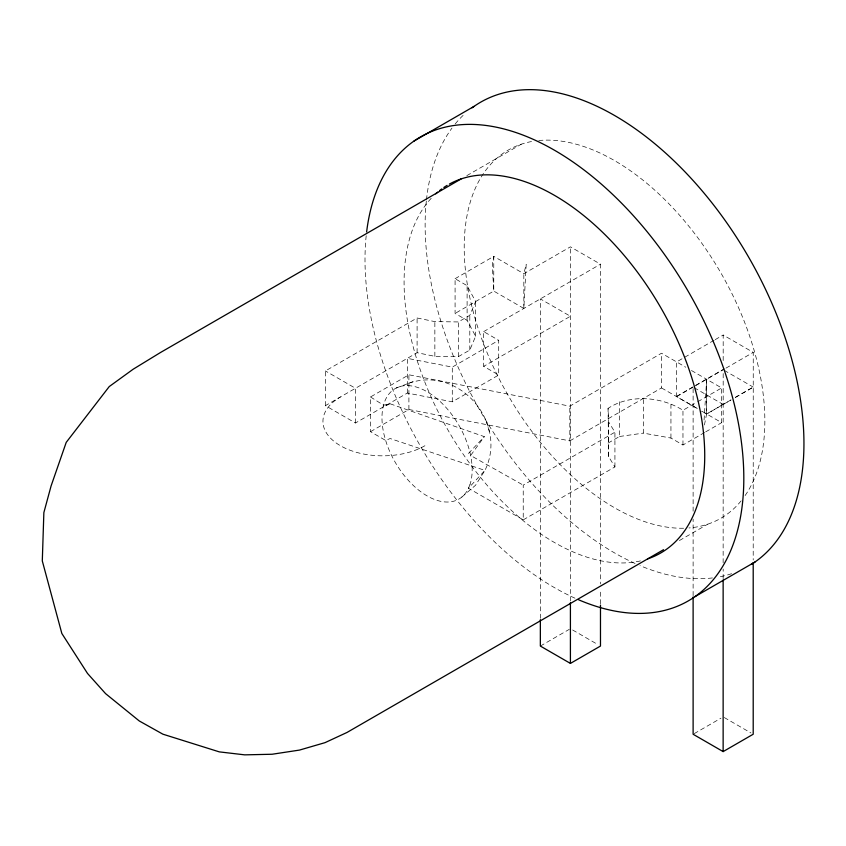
<?xml version="1.0" encoding="UTF-8"?>
<svg xmlns="http://www.w3.org/2000/svg" width="846" height="846" viewBox="0 0 846 846"><rect width="100%" height="100%" fill="white"/><g stroke="black" fill="none" stroke-linecap="round" stroke-linejoin="round"><path stroke-width="0.63" stroke-dasharray="4.23 3.17" d="M325.403 405.646L325.403 370.929L417.099 317.99L434.855 321.617L458.342 321.945L469.805 315.325L475.632 301.557L467.108 285.641L455.085 278.704L455.085 313.422L467.108 320.359L475.632 336.264L469.805 350.043L458.342 356.663L434.855 356.335L417.099 352.708L325.403 405.646L355.468 423L407.328 393.062L452.282 401.818L498.706 375.021L498.706 340.304L483.679 331.621L483.679 366.339L498.706 375.021M355.468 423L355.468 388.282L325.403 370.929M408.925 383.196C459.6 365.43 508.224 423.042 484.959 470.397L390.143 438.524L385.702 440.459L370.506 431.682L370.506 396.964L408.904 374.789L569.823 406.165L661.519 353.226L685.746 367.206M407.328 393.062L407.328 358.344L452.282 367.111L498.706 340.304M370.506 431.682L408.904 409.506L408.904 374.789M417.099 352.708L417.099 317.99M434.855 356.335L434.855 321.617M452.282 401.818L452.282 367.111M458.342 356.663L458.342 321.945M467.108 320.359L467.108 285.641M469.805 350.043L469.805 315.325M475.632 336.264L475.632 301.557M461.821 497.067L475.526 485.266L484.959 470.397L468.441 488.227L523.23 519.856L523.23 485.139L614.926 432.2L608.634 421.953L608.063 408.385C629.974 393.855 661.308 396.52 682.965 410.278L696.618 402.389M523.833 308.441L523.833 273.723L526.201 264.269L523.833 308.441L493.768 291.087L492.287 264.999L493.768 256.37L523.833 273.723L570.416 246.831L600.48 264.185L600.48 583.952M540.351 618.341L540.351 298.902L570.416 316.267L483.679 366.339M408.904 409.506L569.823 440.882L569.823 406.165M570.416 600.956L570.416 246.831M600.48 603.78L600.48 589.239M523.23 519.856L614.926 466.918L608.634 456.66L608.063 408.385M608.634 456.66L608.634 421.953M614.926 466.918L614.926 432.2M608.063 443.103L619.526 436.483L619.526 401.765M704.591 432.507L682.965 444.985L670.941 438.048L643.394 433.12L643.394 398.403M569.823 440.882L661.519 387.944L661.519 353.226M670.941 438.048L670.941 403.331M661.519 387.944L698.035 408.946L676.599 396.637L676.599 361.929L714.087 340.282M682.965 444.985L682.965 410.278M693.117 595.658L693.117 519.106M693.117 511.185L693.117 388.42M691.468 370.506L706.664 379.283L706.622 413.98L704.411 425.041M706.664 379.283L706.664 414.001L721.649 422.651L721.649 387.944L706.664 379.283L703.988 421.371M723.14 578.675L723.182 569.062M723.14 562.833L723.182 372.388M723.182 360.544L723.182 335.027L753.247 352.391L753.204 559.999M370.506 396.964L383.513 405.192L390.143 403.806L484.324 436.642L470.63 455.486L523.23 485.139M468.441 453.509L484.324 436.642M466.823 175.64L521.284 144.201M455.085 278.704L493.768 256.37L493.768 291.087L455.085 313.422M483.679 331.621L600.48 264.185M715.23 339.627L723.182 335.027M676.599 396.372L694.778 385.871M695.909 385.216L723.182 369.48M676.599 396.637L693.117 387.108M695.338 385.818L724.842 368.782M725.974 368.126L753.247 352.391M697.76 401.734L721.649 387.944M735.386 397.366L753.247 387.108L735.428 397.387M705.723 431.851L721.649 422.651M679.423 540.541L707.785 524.16M540.351 646.058L569.295 629.35M694.228 733.619L720.951 718.191M385.702 405.742L390.143 403.806M396.203 388.028L413.144 381.599M619.526 436.483L643.394 433.12M724.292 370.389L753.204 387.077M694.228 387.743L723.182 404.462M572.636 629.984L598.249 644.779M724.292 717.545L750.973 732.953M489.284 431.534L486.524 421.964M424.904 445.736A59.728 34.485 0 0 1 340.441 445.736A59.728 34.485 0 0 1 340.441 396.964M640.401 560.919A212.589 122.733 60 0 1 447.534 429.271A212.589 122.733 60 0 1 432.052 197.425M741.117 500.874A212.589 122.733 60 0 1 688.972 527.957M683.631 528.232A212.589 122.733 60 0 1 484.314 345.718A212.589 122.733 60 0 1 533.583 141.187M538.775 140.521A212.589 122.733 60 0 1 720.877 272.909A212.589 122.733 60 0 1 744.29 496.729M574.952 598.175A267.854 154.649 60 0 1 366.191 235.759M731.61 573.694A267.854 154.649 60 0 1 718.656 576.993M712.417 577.934A267.854 154.649 60 0 1 640.01 565.614M635.082 563.468A267.854 154.649 60 0 1 426.321 201.041M426.458 199.762A267.854 154.649 60 0 1 451.954 128.116M455.222 123.907A267.854 154.649 60 0 1 463.238 115.257M469.964 484.663L467.88 489.548A63.778 36.822 60 0 1 427.071 495.883A63.778 36.822 60 0 1 386.262 442.426L384.179 435.14A63.778 36.822 60 0 1 427.071 391.74A63.778 36.822 60 0 1 469.964 484.663M730.933 399.936L706.622 413.98L701.736 411.156L706.664 414.001L730.976 399.957"/><path stroke-width="1.27" d="M540.351 619.663L540.351 646.058L570.416 663.412L600.48 646.058L600.48 605.102M570.416 663.412L570.416 602.701M693.117 596.98L693.117 734.254L723.14 751.597L753.204 734.233L753.204 562.643M723.14 751.597L723.14 579.996M413.937 141.092L474.067 106.374M461.155 178.918L160.507 352.496L133.171 369.216L109.25 386.559L66.221 442.373L51.098 485.911L43.865 512.591L42.3 560.93L61.832 633.464L87.519 673.448L105.581 693.635L139.294 720.982L162.887 734.18L219.294 751.872L244.737 754.854L272.084 754.251L299.473 750.085L325.023 742.651L347.019 732.446L663.539 549.71M694.873 596.705L755.002 561.998M435.701 193.871A212.589 122.733 60 0 1 437.657 192.158M439.656 190.519A212.589 122.733 60 0 1 441.728 188.954M443.843 187.463A212.589 122.733 60 0 1 447.111 185.38M449.353 184.09A212.589 122.733 60 0 1 667.272 319.418A212.589 122.733 60 0 1 647.655 558.878M366.625 231.931A267.854 154.649 60 0 1 562.833 155.273A267.854 154.649 60 0 1 743.645 468.98A267.854 154.649 60 0 1 578.653 599.803M472.026 107.844A267.854 154.649 60 0 1 742.217 246.355A267.854 154.649 60 0 1 751.766 564.155"/></g></svg>
